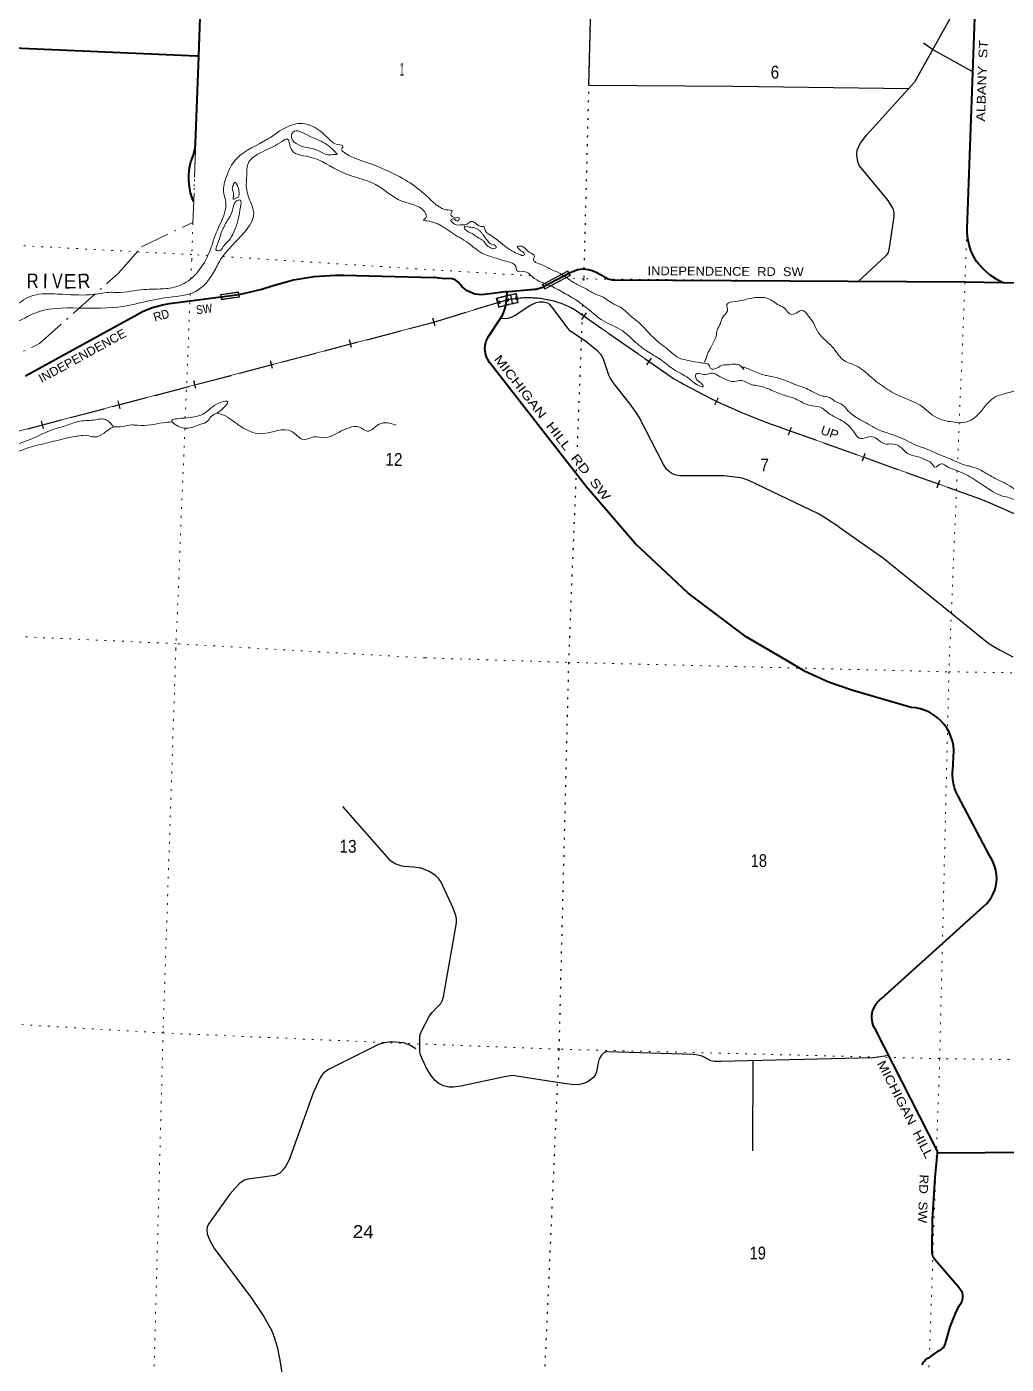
# Model space of a CAD drawing. Header units: feet. Extents: x -757852 to -501257, y -360805 to -170898.
# Drawn here: x -539806 to -526393, y -262538 to -244232 of the extents above; entities that cross this region are included whole.
import ezdxf
from ezdxf.enums import TextEntityAlignment as Align

# ---------------------------------------------------------------- set-up
doc = ezdxf.new("R2010")
doc.units = ezdxf.units.FT
doc.header["$LTSCALE"] = 80
for name, pattern in [('DOT_DASHED', [7.7, 5, -1.2, 0.3, -1.2]), ('DOTTED', [1.5, 0.3, -1.2]), ('LONG_DASHED', [7.5, 6, -1.5])]:
    doc.linetypes.add(name, pattern=pattern)
for name, color, linetype, lineweight in [('26', 7, 'Continuous', 40), ('27', 7, 'Continuous', 13), ('29', 7, 'Continuous', 25), ('34', 7, 'Continuous', 13), ('39', 7, 'Continuous', 13), ('41', 7, 'Continuous', 13), ('44', 7, 'DOT_DASHED', 13), ('6', 7, 'DOTTED', 25), ('61', 7, 'Continuous', 13), ('63', 7, 'Continuous', 25), ('7', 7, 'DOTTED', 13)]:
    doc.layers.add(name, color=color, linetype=linetype, lineweight=lineweight)

msp = doc.modelspace()

# ---------------------------------------------------------------- linework, layer by layer
at = {"layer": '26'}
for points in [[(-537451.6, -244635.71), (-537361.58, -242119.66), (-537327.44, -240732.97), (-537326.75, -240705.05)], [(-526434.25, -247738.68), (-526452.66, -247728.82), (-526522.66, -247691.35), (-526611.82, -247630.86), (-526694.17, -247561.37), (-526768.81, -247483.66), (-526801.4, -247444.01), (-526843.09, -247372.35), (-526877.06, -247296.74), (-526902.94, -247217.98), (-526920.44, -247136.95), (-526929.38, -247054.54), (-526930.52, -246998.44), (-526763.89, -242468.67)], [(-537451.6, -244635.71), (-537479.15, -244634.52), (-540088.19, -244521.68)], [(-537523.1, -246625.72), (-537537.54, -246589.22), (-537563.1, -246506.78), (-537579.9, -246422.13), (-537587.77, -246336.19), (-537586.6, -246249.89), (-537576.42, -246164.19), (-537557.34, -246080.02), (-537529.56, -245998.31), (-537512.18, -245945.03), (-537500.46, -245890.22), (-537494.53, -245834.49), (-537494.38, -245831.45), (-537451.6, -244635.71)], [(-536897.76, -247896.85), (-536589.03, -247823.16), (-536433.68, -247772.78), (-536154.34, -247696.04), (-535868.51, -247648.92), (-535579.31, -247631.93), (-535517.5, -247632.59), (-535492.5, -247633.11), (-535467.5, -247633.37), (-534230.79, -247663.47)], [(-533228.87, -247858.55), (-533253.92, -247861.88), (-533425.33, -247884.63), (-533577.6, -247901.56), (-533668.7, -247890.09), (-533776.12, -247845.31), (-533845.49, -247792.93), (-533900.48, -247728.03), (-533927.27, -247706.87), (-533941.72, -247697.52), (-533982, -247684.08), (-534034.08, -247676.53), (-534084.94, -247684.08), (-534116.2, -247680.06), (-534162.73, -247671.6), (-534214.74, -247666.17), (-534230.79, -247663.47)], [(-526434.25, -247738.68), (-526957.61, -247729.95), (-531756.42, -247699.65), (-531766.24, -247700.28), (-531785.7, -247700.01), (-531805.01, -247697.7), (-531823.98, -247693.38), (-531842.4, -247687.11), (-531860.06, -247678.94), (-531876.77, -247668.98), (-531892.34, -247657.32), (-532009.91, -247597.19), (-532042.43, -247581.14), (-532077.19, -247568.26), (-532113.12, -247559.09), (-532149.8, -247553.72), (-532186.85, -247552.21), (-532223.85, -247554.59), (-532260.4, -247560.82), (-532296.1, -247570.83), (-532330.55, -247584.53), (-532363.39, -247601.75), (-532730.32, -247792.71)], [(-533244.16, -248046.31), (-533228.2, -247883.55), (-533228.87, -247858.55)], [(-533228.87, -247858.55), (-533203.92, -247856.25), (-532909.87, -247829.2), (-532885.63, -247826.97), (-532859.87, -247824.26), (-532834.76, -247821.62), (-532785.48, -247811.13), (-532737.56, -247795.55), (-532730.32, -247792.71)], [(-520574.74, -248011.18), (-520797.88, -247893.48), (-520856.34, -247865.89), (-520917.36, -247844.55), (-520980.28, -247829.72), (-521044.4, -247821.54), (-521109.03, -247820.11), (-521655.64, -247818.34), (-526434.25, -247738.68)], [(-539824.42, -249008.99), (-539783.33, -248984.94), (-538337.15, -248191.16), (-538213, -248126.6), (-538082.78, -248075.38), (-537947.92, -248038.05), (-537853.6, -248020.71), (-536897.76, -247896.85)], [(-527339.4, -259610.85), (-528185.98, -257955.92), (-528201.9, -257927.79), (-528214.8, -257898.15), (-528224.52, -257867.33), (-528230.97, -257835.65), (-528234.07, -257803.48), (-528233.8, -257771.16), (-528230.14, -257739.05), (-528223.15, -257707.49), (-528212.9, -257676.84), (-528199.51, -257647.42), (-528183.11, -257619.57), (-528163.89, -257593.59), (-528142.05, -257569.75), (-528117.85, -257548.33), (-528105.4, -257538.93), (-526698.7, -256269.84), (-526660.11, -256232.06), (-526625.67, -256190.45), (-526595.78, -256145.48), (-526570.74, -256097.62), (-526550.85, -256047.41), (-526536.32, -255995.4), (-526527.3, -255942.15), (-526523.9, -255888.25), (-526526.15, -255834.29), (-526534.03, -255780.86), (-526547.45, -255728.55), (-526566.26, -255677.92), (-526590.26, -255629.54), (-526619.19, -255583.94), (-526624.01, -255577.27), (-527055.37, -254752.18), (-527081.73, -254700.77), (-527102.57, -254646.89), (-527117.67, -254591.13), (-527126.86, -254534.1), (-527130.03, -254476.42), (-527127.16, -254418.72), (-527126.57, -254413.25), (-527110.34, -254136.02), (-527116.88, -254071.52), (-527130.13, -254008.06), (-527149.94, -253946.33), (-527176.1, -253887.01), (-527208.31, -253830.75), (-527246.22, -253778.17), (-527289.43, -253729.83), (-527337.45, -253686.28), (-527389.76, -253647.99), (-527445.78, -253615.37), (-527504.91, -253588.79), (-527566.49, -253568.53), (-527629.86, -253554.82), (-527693.86, -253547.84), (-528493.63, -253318.25), (-528827.01, -253204.58), (-529146.67, -253056.68), (-529407.08, -252903.91), (-529954.47, -252583.74), (-530747.37, -251984.25), (-531473.26, -251305.17), (-532124.19, -250553.93), (-532132.6, -250543.12), (-533450.51, -248851.67), (-533471.46, -248825.44), (-533489.55, -248797.18), (-533504.59, -248767.17), (-533516.41, -248735.76), (-533524.88, -248703.28), (-533529.91, -248670.1), (-533531.45, -248636.57), (-533529.47, -248603.07), (-533524, -248569.95), (-533515.1, -248537.59), (-533502.86, -248506.34), (-533491.15, -248483.06), (-533312.46, -248218.4), (-533282.35, -248159.48), (-533258.57, -248097.74), (-533244.16, -248046.31)], [(-527546.65, -262548.18), (-527537.4, -262529.21), (-527526.22, -262511.31), (-527513.22, -262494.68), (-527498.56, -262479.5), (-527482.39, -262465.93), (-527464.9, -262454.12), (-527446.26, -262444.21), (-527440.29, -262441.55), (-527310.41, -262351.07), (-527296.08, -262343.57), (-527282.61, -262334.62), (-527270.16, -262324.31), (-527258.85, -262312.76), (-527248.8, -262300.09), (-527240.14, -262286.43), (-527232.95, -262271.95), (-527227.32, -262256.79), (-527223.3, -262241.13), (-527222.32, -262235.81), (-527161.43, -262025.03), (-527078.84, -261821.78), (-527029.87, -261724.03), (-527019.05, -261711.4), (-527009.61, -261697.72), (-527001.64, -261683.12), (-526995.25, -261667.77), (-526990.5, -261651.84), (-526987.44, -261635.49), (-526986.11, -261618.92), (-526986.51, -261602.3), (-526988.65, -261585.81), (-526992.51, -261569.63), (-526998.03, -261553.95), (-527005.16, -261538.93), (-527005.72, -261538.01), (-527022.65, -261513.05), (-527044.1, -261488.01), (-527374.68, -261102.15), (-527383.71, -261088.54), (-527392.48, -261072), (-527399.48, -261054.63), (-527404.62, -261036.62), (-527407.86, -261018.18), (-527409.14, -260999.5), (-527408.47, -260980.79), (-527401.84, -260556.01), (-527365.1, -259983.5), (-527333.72, -259648.73)], [(-527333.7, -259648.7), (-527333.67, -259638.81), (-527334.68, -259628.98), (-527336.71, -259619.31), (-527339.38, -259610.84)], [(-527335.16, -259648.74), (-527333.72, -259648.73), (-527333.72, -259648.7)], [(-520832.81, -259712.97), (-524080.52, -259624.31), (-527333.72, -259648.73)]]:
    msp.add_lwpolyline(points, dxfattribs=at)
at = {"layer": '29'}
for p, q in [((-527404.06, -244544.39), (-527525.67, -244456.33)), ((-526858.82, -244844.89), (-527404.06, -244544.39)), ((-531851.21, -258256.92), (-530681.06, -258293.19)), ((-530301.01, -258391.59), (-528219.9, -258341.47)), ((-529861.21, -258381.85), (-529869.66, -259616.84))]:
    msp.add_line(p, q, dxfattribs=at)
for points in [[(-532008, -241472.3), (-532043.5, -242362.54), (-532112.67, -245031.95), (-530130.09, -245046.52), (-527730.92, -245077.75)], [(-527056.96, -243927.99), (-527651.26, -244988.51), (-528306.81, -245716.29)], [(-528424.44, -247723.64), (-528040.95, -247369.8), (-528021.77, -247348.48), (-528006.86, -247320.77), (-527989.82, -247258.96), (-527925.9, -246828.39), (-527925.9, -246775.1), (-527936.55, -246738.86), (-527951.47, -246704.76), (-528011.12, -246610.97), (-528403.14, -246133.51), (-528424.44, -246082.35), (-528437.23, -245984.3), (-528432.96, -245920.35), (-528394.62, -245830.83), (-528306.81, -245716.29)], [(-533316.3, -248226.34), (-533216.16, -248219.95), (-533188.46, -248213.55), (-533157.57, -248202.9), (-533120.28, -248179.45), (-532915.73, -248049.41), (-532830.51, -248006.78), (-532808.14, -248000.38), (-532783.64, -247996.12), (-532730.36, -247998.25), (-532687.76, -248007.85), (-532667.51, -248017.44), (-532653.66, -248028.1), (-532619.57, -248066.47), (-532397.98, -248362.77), (-532377.74, -248383.02), (-532331.93, -248413.93), (-532150.82, -248535.44), (-532003.8, -248654.81), (-531951.6, -248712.37), (-531924.97, -248750.74), (-531907.92, -248789.11), (-531863.18, -248927.67), (-531844, -248980.97)], [(-528684.74, -251075.25), (-528852.54, -250967.71), (-528963.33, -250899.5), (-529802.82, -250498.74), (-529917.87, -250443.31), (-530007.36, -250409.2), (-530062.76, -250400.68), (-530258.78, -250379.36), (-530863.89, -250379.36), (-530932.07, -250366.57), (-530983.21, -250340.99), (-531047.13, -250285.57), (-531085.48, -250221.62), (-531422.13, -249573.58), (-531469.01, -249496.84), (-531558.49, -249381.73), (-531763.04, -249117.4), (-531815.23, -249039.59), (-531844, -248980.97)], [(-528684.74, -251075.25), (-528072.73, -251505.01), (-526630.44, -252671.56)], [(-526630.44, -252671.56), (-526564.19, -252715.7), (-526474.7, -252766.86), (-526302.11, -252854.28)], [(-535481.82, -254903.89), (-534848.69, -255623.97), (-534818.94, -255649.48), (-534750.93, -255687.75), (-534687.17, -255713.27), (-534644.66, -255721.78), (-534504.39, -255730.28), (-534415.77, -255741.78)], [(-531851.21, -258256.92), (-531900.45, -258271.94), (-531936.7, -258308.16), (-531966.5, -258359.34), (-531983.57, -258414.75), (-532004.86, -258534.15), (-532017.67, -258572.5), (-532047.47, -258613.02), (-532098.63, -258653.5), (-532132.7, -258676.97), (-532183.86, -258696.14), (-532183.86, -258696.14), (-532239.24, -258711.08), (-532311.7, -258713.19), (-532452.33, -258696.14), (-533100.07, -258593.82), (-533144.79, -258587.44), (-533181.03, -258589.55), (-533266.26, -258602.34), (-533862.86, -258734.51), (-533965.13, -258747.3), (-534026.91, -258745.19), (-534097.24, -258725.98), (-534165.41, -258694.03), (-534208.03, -258657.77), (-534265.56, -258595.96), (-534331.62, -258487.23), (-534393.4, -258357.21), (-534418.97, -258291.12), (-534425.37, -258244.21), (-534423.23, -258067.29), (-534416.84, -258024.66), (-534404.06, -257988.4), (-534289, -257770.96), (-534254.91, -257724.08), (-534161.16, -257626.01), (-534137.72, -257600.44), (-534116.41, -257564.2), (-534101.5, -257510.89), (-533922.52, -256496.18), (-533922.52, -256440.77), (-533928.91, -256398.14), (-533965.13, -256295.8), (-534137.72, -255929.15), (-534165.42, -255895.03), (-534205.9, -255854.54), (-534250.65, -255820.43), (-534297.52, -255792.71), (-534415.77, -255741.78)], [(-534476.9, -258223.2), (-534551.14, -258177.61), (-534648.9, -258139.34), (-534810.43, -258126.58), (-534912.45, -258139.34), (-534997.46, -258166.98), (-535664.82, -258500.81), (-535703.08, -258524.19), (-535754.08, -258564.6), (-535788.09, -258617.75), (-535881.61, -258813.37), (-536213.16, -259740.43), (-536264.17, -259829.75), (-536289.67, -259868.01), (-536340.68, -259923.31), (-536408.69, -259953.06), (-536774.25, -260004.1), (-536825.26, -260016.87), (-536884.77, -260055.13), (-536952.78, -260127.43), (-537025.04, -260212.49), (-537309.84, -260607.96), (-537335.34, -260656.88), (-537339.59, -260699.41), (-537335.34, -260752.55), (-537297.09, -260844), (-537233.33, -260956.68), (-536739.21, -261619.03)], [(-530681.06, -258293.19), (-530640.16, -258297.51), (-530596.48, -258306.04), (-530563.46, -258316.7), (-530525.1, -258335.88), (-530440.94, -258379.58), (-530414.31, -258387.04), (-530382.35, -258391.31), (-530301.01, -258391.59)], [(-528219.9, -258341.47), (-528115.32, -258328.43), (-528054.59, -258316.7), (-528008.78, -258306.04)], [(-536739.21, -261619.03), (-536561.73, -261885.88), (-536451.21, -262081.5), (-536412.96, -262183.56), (-536374.7, -262319.64), (-536332.2, -262532.27), (-536196.17, -263467.84)]]:
    msp.add_lwpolyline(points, dxfattribs=at)
at = {"layer": '34'}
for p, q in [((-534228.98, -248274.54), (-533278.8, -247983.66)), ((-532326.47, -248089.57), (-530951.3, -249045.95)), ((-543274.95, -250648.86), (-534251.46, -248279.31)), ((-529459.32, -249725.68), (-526693.01, -250715.3))]:
    msp.add_line(p, q, dxfattribs=at)
at = {"layer": '34', "linetype": 'DOTTED', "lineweight": 100}
msp.add_arc((-532527.15, -250859.25), 2969.62, 100.89387, 106.27057, dxfattribs=at)
at = {"layer": '34'}
for centre, radius, start, end in [((-532939.76, -249269.64), 1329.93, 62.53883, 104.76944), ((-526719, -241732.32), 8450.03, 239.95667, 251.07701), ((-538008.43, -276751.26), 28388.42, 63.53889, 66.51743)]:
    msp.add_arc(centre, radius, start, end, dxfattribs=at)
at = {"layer": '39'}
msp.add_lwpolyline([(-534178.86, -246680.75), (-534198.49, -246674.97), (-534211.15, -246662.31)], dxfattribs=at)
for points in [[(-534211.15, -246662.31), (-534459.35, -246439.36), (-534732.92, -246268.23), (-535180.97, -246079.06), (-535469.47, -245945.81), (-535494.86, -245913.06), (-535475.79, -245869.24), (-535545.57, -245843.52), (-535680.34, -245758), (-535999.54, -245559.69), (-536237.67, -245600.56), (-536502.75, -245767.52), (-536930.93, -246035.37), (-537081.83, -246309.51), (-537108.58, -246516.07), (-537084.45, -246605.12), (-537087.57, -246743.83), (-537196.18, -247014.9), (-537305.43, -247314.12), (-537464.37, -247588.08), (-537683.38, -247762.12), (-537901.68, -247815.5), (-538203.52, -247828.77), (-538566.27, -247868.82), (-538652.66, -247866.86), (-538884.45, -247893.79), (-539314.65, -247894.09), (-539595.99, -247889.73), (-539759.55, -247922.22), (-539995.92, -248063.69), (-540453.96, -248139.79), (-540816.48, -248348.79), (-540966.12, -248566.65), (-541051.91, -248806.06), (-541026.6, -249021.84), (-540983.58, -249075.11), (-540836.48, -249327.85), (-540783.99, -249407.48), (-540752.2, -249424.29), (-540780.17, -249506.12), (-540809.43, -249555.74), (-540831.01, -249442.62), (-540889.98, -249382.95), (-540942.38, -249299.3), (-540951.95, -249367.47), (-540916.19, -249565.39), (-540931.09, -249691.76), (-541065.06, -249749.06), (-541458.33, -249895.02), (-542232.88, -250100.72), (-542321.51, -250108.76), (-542342.2, -250063.18), (-542366.28, -250043.39), (-542597.05, -250114.59), (-542828.97, -250147.54), (-542963.68, -250148.51), (-543117.01, -249994.19), (-543391.4, -249859.25), (-543580.76, -249877.08), (-543866.41, -249796.18), (-544221.82, -249778.07), (-544464.37, -249836.93), (-544573.14, -249846.54), (-544791.74, -249823.48), (-545113.65, -249745.79), (-545307.67, -249791.67), (-545491.52, -249922.26), (-545606.1, -249921.68), (-545760.54, -249906.11), (-545900.12, -249945.18), (-546020.5, -249934.41), (-546391.12, -249698.73), (-546565.94, -249606.27), (-547272.83, -249216.14), (-547641.69, -249081.07), (-548110.07, -248901.5), (-548398.42, -248583.21), (-548693.48, -248115.93), (-548945.65, -247886.96), (-549325.05, -247594.77), (-549937.68, -247035.82), (-550042.61, -246695.54), (-550009.78, -246308.1), (-550091.81, -245843.64), (-550500.54, -245156.57), (-550739.5, -244966.11), (-551329.51, -244653.05), (-551681.8, -244675.24), (-551869.88, -244904.28), (-551903.57, -245150.91), (-551885.31, -245501.29), (-551717.33, -245808.81), (-551559.3, -246112.07), (-551546.87, -246363.77), (-551666.57, -246501.85), (-551843.45, -246590.36), (-551943.3, -246650.44)], [(-551542.61, -245637.78), (-551588.22, -245520.09), (-551619.3, -245382.62), (-551664.38, -245331.32), (-551676.78, -245435.62), (-551636.01, -245589.41), (-551554.42, -245715.96), (-551451.55, -245879.19), (-551421.18, -246048.83), (-551432.09, -246086.8), (-551515.41, -245948.14), (-551629.26, -245736.38), (-551724.12, -245484.83), (-551770.69, -245141.86), (-551745.22, -244903.09), (-551508.02, -244813.93), (-551310.71, -244800.3), (-550866.6, -245075.86), (-550577.66, -245368.02), (-550287.59, -245788.92), (-550135.82, -246102.1), (-550130.47, -246311.4), (-550169.66, -246624.27), (-550140.68, -246944.73), (-549972, -247310.59), (-549734.08, -247547.28), (-549463.42, -247758.57), (-549166.24, -247952.36), (-548844.65, -248223.13), (-548409.82, -248757.63), (-548157.25, -249039.68), (-547967.82, -249165.96), (-547527.93, -249296.84), (-547268.9, -249399.26), (-546925.82, -249608.17), (-546687.47, -249736.26), (-546192.14, -249968.73), (-545531.35, -250263.28), (-545255.52, -250333.89), (-545155.33, -250348.23), (-545104.42, -250319.22), (-545107.76, -250288.97), (-545006.81, -250269.14), (-544986.83, -250364.12), (-544979.31, -250476.92), (-544834.31, -250554.63), (-544310.75, -250652.99), (-544131.85, -250667.72), (-543865.61, -250655.03), (-543348.8, -250558.13), (-543104.13, -250404.79), (-542762.53, -250322.02), (-542458.24, -250288.69), (-542051.01, -250237.58), (-541535.36, -250102.45), (-540986.72, -249841.35), (-540697.35, -249666.89), (-540570.26, -249468.64), (-540584.91, -249136.44), (-540647.22, -249046.53), (-540783.6, -248942.88), (-540840.4, -248786.72), (-540779.12, -248564.85), (-540576.01, -248382.4), (-540502.41, -248327.76), (-540322.32, -248275.52), (-540025.14, -248290.3), (-539720.72, -248162.45), (-539093.73, -248082.13), (-538486.13, -248059.7), (-537919.73, -247942.59), (-537494.49, -247854.9), (-537247.41, -247595.01), (-537150.97, -247418.19), (-536824.93, -247043.43), (-536698.59, -246788.85), (-536733.74, -246653.29), (-536797.4, -246444.68), (-536793.29, -246261.75), (-536779.94, -246115.23), (-536544.5, -245925.47), (-536308.54, -245802.09), (-536239.41, -245767.45), (-536193.9, -245889.16), (-535941.34, -246011.55), (-535493.78, -246222.82), (-535029.16, -246390.24), (-534668.4, -246617.65), (-534338.89, -246804.12), (-534339.88, -246848.35), (-534374.67, -246875.72), (-534324.71, -246888.92), (-534216.57, -246917.27)], [(-535550.6, -245978.17), (-535690.41, -245848.28), (-535944.93, -245723.85), (-536160.98, -245676.71), (-536182.2, -245726.51), (-536100.34, -245841), (-535832.73, -245919.48), (-535699.42, -245980.83), (-535617.04, -245982.69), (-535550.6, -245978.17)], [(-536992.38, -246444.29), (-536977.19, -246394.35), (-536956.37, -246362.64), (-536924.99, -246397.54), (-536900.91, -246488.6), (-536910.62, -246562.8), (-536949.24, -246582.03), (-536975.63, -246593.5), (-536974.1, -246525.15), (-536981.41, -246492.81), (-536992.38, -246444.29)], [(-537073.1, -246905.06), (-536986.92, -246738.06), (-536933.89, -246614.56), (-536885.4, -246603.59), (-536879.58, -246702.28), (-536904.89, -246844.51), (-536954.76, -247006.29), (-537019.94, -247133.54), (-537114.84, -247242.01), (-537174.47, -247301), (-537206.53, -247296.25), (-537194.45, -247206.01), (-537149.23, -247072.28), (-537073.1, -246905.06)], [(-534178.86, -246680.75), (-534135.12, -246709.58), (-534067.26, -246736.78), (-533981.2, -246756.21), (-533997.9, -246798.18), (-533938.37, -246845.35), (-533882.25, -246852.26), (-533912.97, -246892), (-533948.74, -246867.31), (-533994.94, -246868.6), (-533947.73, -246933.68), (-533843.46, -246943.35), (-533777.06, -246934.32), (-533726.32, -246898.92), (-533672.3, -246911.82), (-533586.76, -246965.43), (-533542.68, -246972.15), (-533535.14, -247004.44), (-533465.99, -247079.91), (-533374.55, -247141.65), (-533263.43, -247229.85), (-533170.04, -247295.64), (-533136.18, -247314.27), (-533042.43, -247355.94), (-533000.36, -247362.62), (-532990.02, -247342.68), (-533039.58, -247299.68), (-533067.26, -247271.1), (-533088.98, -247246.63), (-533046.64, -247235.22), (-532988.75, -247258.24), (-532925.39, -247317.54), (-532853.96, -247374.95), (-532866.49, -247406.93), (-532751.29, -247491.16), (-532641.69, -247547.16), (-532500.03, -247607.67), (-532414.16, -247667.82)], [(-534063.21, -247000.25), (-534124.35, -246960.67), (-534178.6, -246931.74), (-534216.57, -246917.27)], [(-532625.05, -247779.08), (-532880.25, -247654.04), (-532999.62, -247579.8), (-533095.83, -247568.25), (-533107.06, -247513.79), (-533232.51, -247443.47), (-533352.45, -247407.42), (-533542.26, -247344.15), (-533657.67, -247273.99), (-533735.03, -247210.46), (-533848.34, -247134.3), (-533963.78, -247066.15), (-534063.19, -247000.26), (-534063.21, -247000.25)], [(-533378.31, -247258.22), (-533414.66, -247271.73), (-533454.6, -247257.04), (-533480.49, -247242.56), (-533510.27, -247219.98), (-533543.7, -247173.21), (-533573.45, -247148.62), (-533605.3, -247130.03), (-533649.08, -247103.21), (-533680.86, -247080.59), (-533708.73, -247064.08), (-533750.58, -247043.32), (-533776.47, -247028.84), (-533796.27, -247010.43), (-533813.98, -246986.03), (-533813.8, -246973.97), (-533807.65, -246966.02), (-533777.54, -246966.49), (-533725.49, -246977.35), (-533685.4, -246981.99), (-533643.46, -246996.72), (-533609.66, -247019.37), (-533580, -247049.99), (-533556.36, -247080.52), (-533542.61, -247100.84), (-533524.94, -247127.25), (-533497.29, -247157.85), (-533457.8, -247202.7), (-533423.79, -247211.27), (-533376.19, -247250.21), (-533377.08, -247258.46)], [(-532414.16, -247667.82), (-532370.87, -247698.15), (-532301.24, -247741.46), (-532259.41, -247764.23), (-532147.81, -247820.25), (-532008.39, -247896.82), (-531936.48, -247922.07), (-531884.71, -247951.02), (-531793.27, -248012.77), (-531677.68, -248070.86), (-531594.33, -248136.5), (-531525.03, -248201.93), (-531445.61, -248261.47), (-531368.4, -248335.06), (-531267.62, -248443.2), (-531150.81, -248553.6), (-531077.31, -248607.02), (-530974.22, -248695.09), (-530878.85, -248762.92), (-530752.89, -248799.06), (-530626.78, -248825.15), (-530540.57, -248834.53), (-530464.62, -248857.83), (-530443.32, -248910.44), (-530356.9, -248905.75), (-530324.48, -248886.15), (-530259.81, -248859), (-530211.63, -248859.75), (-530129.13, -248848.97), (-530072.98, -248853.86), (-530031.13, -248874.62), (-529987.72, -248925.56), (-529999.55, -248911.3), (-529793.62, -248970.81), (-529613.6, -249017.84), (-529405.66, -249077.37), (-529271.94, -249131.73), (-529130.15, -249184.2), (-529034.49, -249231.94), (-528920.81, -249283.97), (-528858.73, -249294.99), (-528800.78, -249313.99), (-528723.27, -249367.47), (-528637.49, -249405), (-528576.25, -249472.31), (-528491.08, -249550.04), (-528391.61, -249611.91), (-528286.05, -249669.85), (-528166.56, -249736.05), (-528004.86, -249798.89), (-527888.99, -249838.9), (-527783.23, -249882.77), (-527653.7, -249949.12), (-527509.91, -250001.63), (-527396.18, -250049.64), (-527256.52, -250110.12), (-527148.72, -250152.01), (-527056.97, -250193.66), (-526937.15, -250237.74), (-526883.1, -250248.64), (-526733.35, -250305.25)], [(-530326.45, -249016.82), (-530412.14, -248973.26), (-530516.83, -248991.75), (-530596.96, -248978.44), (-530643.31, -248989.78), (-530638.2, -249050.18), (-530566.89, -249115.64), (-530541.43, -249158.26), (-530597.46, -249145.33), (-530746.49, -249040.46), (-530951.48, -248918.64), (-531132.17, -248783.12), (-531321.2, -248667.58), (-531519.54, -248503.63), (-531654.36, -248388.93), (-531909.42, -248258.29), (-532157.49, -248063.41), (-532435.89, -247882.14), (-532625.05, -247779.08)], [(-530524.27, -248818.7), (-530499.21, -248754.74), (-530480.26, -248696.73), (-530451.4, -248646.9), (-530414.2, -248577.1), (-530366.33, -248465.24), (-530353.07, -248385.02), (-530307.54, -248295.24), (-530276.1, -248207.25), (-530212.56, -248121.77), (-530217.25, -248033.22), (-530098.16, -247992.85), (-529906.78, -247951.58), (-529763.97, -247935.7), (-529657.78, -247951.43), (-529504.55, -248044.29), (-529415, -248097.97), (-529355.74, -248163.23), (-529265.19, -248150.56), (-529192.34, -248113.49), (-529109.02, -248181.14), (-529030.38, -248292.95), (-528964.06, -248422.68), (-528871.19, -248522.65), (-528756.44, -248637.04), (-528612.34, -248802.15), (-528448.75, -248873.06), (-528244.24, -249027.04), (-528035.77, -249185.11), (-527822.63, -249299.02), (-527571.33, -249413.52), (-527341, -249586), (-527159.03, -249637.09), (-526930.14, -249638.63), (-526822.83, -249579.98), (-526706.46, -249453.09), (-526515.17, -249285.14), (-526323.57, -249229.81), (-526204.45, -249187.42), (-526031.83, -249192.11), (-525830.67, -249301.81), (-525696.67, -249338.07), (-525575.54, -249428.43), (-525398.66, -249417.1), (-525194.69, -249339.84), (-525013.27, -249294.4), (-524820.55, -249297.39), (-524652.82, -249360.32), (-524493.09, -249421.11), (-524422.44, -249441.65)], [(-520537.62, -253047.71), (-520562.44, -252962.87), (-520585.39, -252886.1), (-520650.03, -252778.53), (-520721.7, -252737.2), (-520837.71, -252707.24), (-520903.51, -252676.06), (-520961.43, -252655.05), (-521027.26, -252625.88), (-521129.83, -252503.64), (-521169.86, -252494.97), (-521239.71, -252465.74), (-521366.92, -252379.31), (-521422.53, -252338.23), (-521497.97, -252280.75), (-521553.82, -252255.75), (-521731.37, -252178.6), (-521825.3, -252148.99), (-521911.24, -252121.51), (-521997.53, -252118.16), (-522063.69, -252111.1), (-522133.99, -252112.02), (-522223.44, -252185.03), (-522324.1, -252201.56), (-522336.29, -252211.43), (-522459.18, -252237.67), (-522591.35, -252213.5), (-522771.49, -252174.51), (-522917.25, -252119.96), (-523031.14, -252082), (-523160.79, -252023.68), (-523306.58, -251971.15), (-523506.8, -251931.84), (-523706.13, -251966.95), (-523837.23, -252005.13), (-523937.18, -251975.43), (-523984.88, -251942.51), (-524077.29, -251945.1), (-524220.44, -251850.38), (-524318.18, -251806.63), (-524370.13, -251789.74), (-524431.73, -251746.56), (-524517.18, -251686.92), (-524668.67, -251612.17), (-524842.09, -251527.04), (-524909.65, -251479.74), (-524960.97, -251420.63), (-525036.07, -251341.04), (-525069.96, -251324.43), (-525158.45, -251333.11), (-525282.01, -251270.87), (-525373.06, -251182.99), (-525437.21, -251175.96), (-525495.1, -251152.94), (-525502.88, -251136.73), (-525550.76, -251115.88), (-525638.13, -251050.18), (-525662.04, -251037.74), (-525710.01, -251022.92), (-525765.8, -250993.9), (-525847.5, -250952.42), (-525975.32, -250906.19), (-526044.65, -250842.78), (-526178.01, -250764.3), (-526345.43, -250681.27), (-526477.42, -250645.03), (-526600.92, -250578.77), (-526756.03, -250477.83), (-526974.93, -250345.74), (-527086.72, -250301.78), (-527226.34, -250239.28), (-527284.2, -250214.26), (-527369.21, -250259.18), (-527410.7, -250214.3), (-527530.16, -250146.09), (-527598.03, -250118.9), (-527745.92, -250072.36), (-527844.94, -249980.34), (-527976.89, -249942.09), (-528039.16, -249943.14), (-528148.76, -249887.14), (-528226.42, -249843.71), (-528401.41, -249863.11), (-528480.45, -249777.43), (-528597.05, -249652.96), (-528808.09, -249533.05), (-528953.23, -249436.29), (-529081.44, -249416.2), (-529280.87, -249324.63), (-529452.73, -249269.68), (-529636.34, -249194.44), (-529816.27, -249141.37), (-529874.36, -249132.43), (-530016.09, -249075.93), (-530114.64, -249086.47), (-530256.69, -249052.09), (-530326.45, -249016.82)], [(-537206.26, -249520.76), (-537130.7, -249468.17), (-537053.96, -249363.31), (-537199.4, -249394.2), (-537381.29, -249526.85), (-537561.38, -249579.08), (-537744.71, -249597.05), (-537817.54, -249617.52), (-537713.04, -249708.39), (-537566.59, -249721.77), (-537420.71, -249670.77), (-537329.39, -249632.61), (-537279.63, -249565.36), (-537206.26, -249520.76)], [(-538619.61, -249705.94), (-538729.92, -249607.96), (-538782.54, -249599.54), (-538864.63, -249612.16), (-539079.32, -249631.11), (-539268.75, -249690.04), (-539443.44, -249744.77), (-539735.01, -249871.73), (-540218.05, -250075.99), (-540533.66, -250344.39), (-540611.09, -250390.9), (-540669.18, -250381.54), (-540644.46, -250265.45), (-540745.3, -250190.75), (-540836.49, -250222.88), (-540904.85, -250223.34), (-540828.61, -250319.6), (-540968.83, -250386.82), (-541080.22, -250513.02), (-541132.69, -250700.89), (-541163.16, -250804.79), (-541193.73, -250912.7), (-541250.51, -251024.05), (-541320.41, -251092.86), (-541331.21, -251109.36), (-541309.68, -251173.95), (-541274.55, -251217.02), (-541243.81, -251173.04), (-541126.77, -250974.56), (-540873.67, -250714.81), (-540570.89, -250480.31), (-540381.84, -250297.55), (-540047.85, -250106), (-539808.32, -250002.82), (-539543.39, -249932.39), (-539268.46, -249864.21), (-539082.76, -249830.2), (-538982.16, -249826.45), (-538884.11, -249846.77), (-538748.23, -249793.54), (-538688.97, -249750.63), (-538619.61, -249705.94)], [(-537816.74, -249640.71), (-537942.97, -249652.9), (-538106.45, -249681.37), (-538291.52, -249687.23), (-538365.77, -249681.53), (-538494.91, -249702.74), (-538619.61, -249705.94)], [(-534745.33, -249683.14), (-534980.28, -249671.78), (-535143.23, -249766.64), (-535248.54, -249711.96), (-535393.48, -249720.74), (-535610.86, -249822.42), (-535724.24, -249858.06), (-535876.71, -249844.55), (-536004.24, -249883.89), (-536168.71, -249777.59), (-536615.53, -249801.65), (-536860.76, -249711.62), (-537001.3, -249613.9), (-537120.36, -249544.83), (-537206.26, -249520.76)], [(-526733.35, -250305.25), (-526574.1, -250398.21), (-526456.53, -250458.35), (-526344.96, -250516.39), (-526241.68, -250592.39), (-526090.62, -250695.28), (-525988.81, -250735.07), (-525843.1, -250793.63), (-525737.37, -250839.51), (-525645.93, -250901.26), (-525565.13, -250945.65), (-525380.34, -251033.47), (-525247.07, -251084.4), (-525067.66, -251171.64), (-524853.68, -251296.93), (-524775.12, -251347.11), (-524654.17, -251449.52), (-524519.11, -251548.14), (-524429.61, -251605.83), (-524326.28, -251677.82), (-524240.68, -251727.41), (-524141.42, -251803.35), (-524050.1, -251873.13), (-523946.37, -251918.98), (-523841.7, -251902.51), (-523752.76, -251863.68), (-523659.87, -251828.92), (-523609.1, -251791.51), (-523560.71, -251778.18), (-523506.84, -251801.14), (-523434.44, -251794.22), (-523428.57, -251804.37), (-523461.09, -251830), (-523373.09, -251853.49), (-523336.62, -251831.93), (-523291.84, -251792.41), (-523277.37, -251764.49), (-523327.07, -251731.54), (-523426.94, -251695.81), (-523406.32, -251659.93), (-523347.94, -251650.79), (-523275.61, -251647.89), (-523215.68, -251668.93), (-523087.11, -251664.89), (-523016.93, -251672.01), (-522959.05, -251695.03), (-522907.15, -251715.95), (-522832.87, -251717.1), (-522750.62, -251722.4), (-522654.71, -251754.05), (-522536.9, -251798.11), (-522433.17, -251843.96), (-522304.99, -251866.06), (-522205, -251893.75), (-522106.99, -251919.4), (-522034.99, -251938.62), (-521973.09, -251961.7), (-521861, -251985.56), (-521794.53, -251972.51), (-521702.12, -251969.93), (-521650.5, -252008.93), (-521568.77, -252048.41), (-521479.09, -252094.04), (-521403.32, -252129.4), (-521308.04, -252203.27), (-521220.65, -252266.96), (-521147.18, -252322.39), (-520966.37, -252449.87), (-520908.79, -252492.99), (-520837.3, -252546.39), (-520747.9, -252610.11), (-520680.37, -252659.42), (-520565.41, -252759.73), (-520506, -252814.95), (-520443.18, -252910.43), (-520376.37, -253007.99), (-520337.46, -253091.03), (-520242.04, -253154.85), (-520154.73, -253224.58), (-520085.65, -253304.07), (-519994.45, -253381.9), (-519933.25, -253451.21), (-519853.7, -253502.72), (-519727.92, -253550.92), (-519620.05, -253588.79), (-519501.97, -253614.76), (-519373.78, -253636.86), (-519319.7, -253645.74), (-519189.72, -253681.94), (-519099.38, -253683.34), (-518880.46, -253680.71), (-518655.94, -253706.32), (-518478.28, -253642.72), (-518315.39, -253627.15), (-518087.07, -253666.9), (-517906.87, -253701.87), (-517680.95, -253767.71)]]:
    msp.add_spline(points, degree=3, dxfattribs=at)
at = {"layer": '44'}
msp.add_lwpolyline([(-540853.15, -249151.42), (-539632.49, -248568.44), (-538549.4, -247603.53), (-538237.06, -247243.7), (-537529.94, -246909.37), (-537359.57, -242119.7), (-542694.99, -241859.98)], dxfattribs=at)
at = {"layer": '6'}
msp.add_line((-532193.94, -248038.4), (-532270.73, -249980.33), dxfattribs=at)
for points in [[(-531960.5, -239019.26), (-532043.5, -242362.54), (-532179.88, -247683.02), (-532184.58, -247801.82)], [(-532283.05, -250291.7), (-532387.47, -252932.02), (-532519.44, -258226.43), (-532753.58, -263505.18), (-532927.04, -268657.01)]]:
    msp.add_lwpolyline(points, dxfattribs=at)
at = {"layer": '61'}
for p, q in [((-532746.49, -247758.2), (-532397.35, -247572.27)), ((-532397.35, -247572.27), (-532362.1, -247638.47)), ((-537152.05, -247896.35), (-536904.72, -247859.93)), ((-536904.72, -247859.93), (-536893.79, -247934.13)), ((-536911.46, -247869.01), (-537142.97, -247903.1)), ((-537142.97, -247903.09), (-537134.38, -247961.46)), ((-537134.38, -247961.47), (-536902.87, -247927.38)), ((-536902.86, -247927.38), (-536911.46, -247869.01))]:
    msp.add_line(p, q, dxfattribs=at)
for points in [[(-532362.1, -247638.47), (-532711.24, -247824.4), (-532746.49, -247758.2)], [(-536893.79, -247934.13), (-537141.13, -247970.55), (-537152.05, -247896.35)]]:
    msp.add_lwpolyline(points, dxfattribs=at)
msp.add_lwpolyline([(-532400.64, -247583.09), (-532735.66, -247761.5), (-532707.94, -247813.57), (-532372.92, -247635.16)], close=True, dxfattribs=at)
at = {"layer": '63', "lineweight": 13}
for p, q in [((-533340.55, -248073.71), (-533376.4, -247948.2)), ((-533335.2, -248063.28), (-533366.51, -247953.66)), ((-533106.68, -247890.9), (-533084.93, -248002.8)), ((-533075.45, -248009.65), (-533100.36, -247881.52))]:
    msp.add_line(p, q, dxfattribs=at)
at = {"layer": '63'}
for p, q in [((-533155.77, -248013.8), (-533175.3, -247904.93)), ((-534212.27, -248325.37), (-534244.65, -248219.61)), ((-532205.01, -248239.21), (-532141.86, -248148.4)), ((-535358.34, -248623.06), (-535386.43, -248516.08)), ((-531315.09, -248861.29), (-531251.94, -248770.48)), ((-536439.36, -248911.86), (-536467.45, -248804.88)), ((-537490.2, -249185.11), (-537518.3, -249078.13)), ((-530383.39, -249405.67), (-530335.87, -249305.79)), ((-538526.59, -249459.96), (-538554.68, -249352.98)), ((-539577.44, -249733.21), (-539605.53, -249626.23)), ((-529372.98, -249816.16), (-529335.72, -249712.01)), ((-528362.54, -250174.86), (-528325.28, -250070.72)), ((-527341.08, -250543.05), (-527303.82, -250438.91))]:
    msp.add_line(p, q, dxfattribs=at)
at = {"layer": '63', "linetype": 'LONG_DASHED'}
for points in [[(-534246.98, -248278.9), (-533279.1, -247982.6), (-533256.52, -247976.79), (-533233.96, -247971.53), (-533211.3, -247966.65), (-533188.43, -247962), (-533165.55, -247957.9), (-533142.72, -247954.21), (-533119.68, -247950.76), (-533096.63, -247947.85), (-533073.61, -247945.36), (-533050.36, -247943.22), (-533027.27, -247941.53), (-533004.11, -247940.11), (-532980.8, -247939.2), (-532957.66, -247938.74), (-532934.43, -247938.67), (-532911.24, -247938.89), (-532887.92, -247939.62), (-532864.79, -247940.68), (-532841.53, -247942.26), (-532818.45, -247944.15), (-532795.27, -247946.45), (-532772.25, -247949.19), (-532749.25, -247952.34), (-532726.32, -247955.79), (-532703.37, -247959.8), (-532680.5, -247964.09), (-532657.78, -247968.83), (-532635.11, -247973.87), (-532612.57, -247979.49), (-532590.09, -247985.4), (-532567.79, -247991.63), (-532545.53, -247998.29), (-532523.42, -248005.41), (-532501.34, -248012.93), (-532479.48, -248020.66), (-532457.74, -248028.98), (-532436.19, -248037.6), (-532414.71, -248046.53), (-532393.54, -248055.82), (-532372.36, -248065.66), (-532351.41, -248075.68), (-532330.75, -248086.2), (-532325.91, -248088.62), (-530950.69, -249045.03), (-530948.98, -249046.13), (-530820.59, -249119.41), (-530691.21, -249189.36), (-530560.56, -249257.11), (-530428.34, -249323.82), (-530295.16, -249387.18), (-530161.44, -249447.93), (-530026.14, -249507.64), (-529889.89, -249563.99), (-529753.09, -249617.73), (-529614.29, -249669.7), (-529475.68, -249718.63), (-529458.95, -249724.64), (-526764.06, -250688.71), (-526649.25, -250733.58), (-526241.51, -250913.5)], [(-543275.22, -250647.79), (-534247.05, -248278.92)]]:
    msp.add_lwpolyline(points, dxfattribs=at)
at = {"layer": '63', "lineweight": 13}
for radius, start, end in [(3032.39, 100.89394, 106.27064), (3024.39, 101.04738, 106.11295), (2902.39, 100.89389, 106.27058), (2910.39, 101.04911, 106.11962)]:
    msp.add_arc((-532527.15, -250859.25), radius, start, end, dxfattribs=at)
at = {"layer": '7'}
for p, q in [((-537120.68, -247377.45), (-534218.23, -247560.87)), ((-532906.59, -247639.47), (-534218.23, -247560.87)), ((-537635.7, -249587.03), (-537565.98, -247869.67))]:
    msp.add_line(p, q, dxfattribs=at)
for points in [[(-526519.5, -232930.65), (-526596.22, -237070.26), (-526763.89, -242468.67), (-526957.61, -247729.95), (-527059.63, -250192.48)], [(-537558.54, -247686.34), (-537547.94, -247425.18), (-537359.57, -242119.7)], [(-545504.06, -246965.75), (-542842.27, -247071.96), (-537469.25, -247355.43), (-537326.52, -247364.45)], [(-502803.3, -248040.58), (-505745.84, -247956.87), (-511161.87, -247842.59), (-516364.79, -247844.21), (-521655.64, -247818.34), (-526957.61, -247729.95), (-532179.88, -247683.02), (-532412.01, -247669.11)], [(-538141.32, -267122.45), (-538080.5, -263286.43), (-537937.21, -257929.65), (-537764.1, -252750.24), (-537641.39, -249727.27)], [(-527064.54, -250310.76), (-527178.49, -253061.19), (-527304.43, -258355.69), (-527488.75, -263659.34), (-527552.43, -264897.23)], [(-534352.83, -252869.8), (-537759.63, -252676.02), (-542968.77, -252441.34)], [(-534352.83, -252869.8), (-532387.47, -252932.02), (-527178.49, -253061.19), (-521874.33, -253137.54), (-520471.46, -253156.1)], [(-565901.59, -257070.52), (-564591.08, -257081.99), (-559290.06, -257262.49), (-553897.81, -257229.86), (-548563.2, -257525.76), (-543229.72, -257692.92), (-537941.68, -258003.87), (-534478.21, -258153.78)], [(-524910.2, -258385.61), (-527304.43, -258355.69), (-532519.44, -258226.43), (-534478.21, -258153.78)]]:
    msp.add_lwpolyline(points, dxfattribs=at)

# ---------------------------------------------------------------- texts
at = {"layer": '27'}
for s, rotation, width, p in [('ALBANY  ST', 87.893, 1.2, (-526686.39, -245530.38)), ('INDEPENDENCE  RD  SW', 359.638, 1.1, (-531305.03, -247632.5)), ('SW', 7.087, 0.85, (-537478.38, -248168.21)), ('INDEPENDENCE', 28.762, 1.05, (-539603.84, -249108.87)), ('MICHIGAN  HILL  RD  SW', 307.924, 1.3, (-533415.77, -248783.5)), ('MICHIGAN  HILL', 297.092, 1.2, (-528165.23, -258420.16)), ('RD  SW', 267.869, 1.15, (-527576.76, -259938.33))]:
    msp.add_text(s, height=120, rotation=rotation, dxfattribs=dict(at, width=width)).set_placement(p)
msp.add_text('R', height=120, rotation=17.403, dxfattribs=at).set_placement((-537995.72, -248252.2), align=Align.CENTER)
at = {"layer": '27', "width": 0.9}
msp.add_text('D', height=120, rotation=14.4, dxfattribs=at).set_placement((-537895.98, -248225.45), align=Align.CENTER)
at = {"layer": '41'}
for s, rotation, width, p in [('R', 0.303, 0.85, (-539807.39, -247810.34)), ('V', 359.596, 0.8, (-539458.62, -247810.84)), ('R', 3.368, 0.9, (-539104.07, -247817.25))]:
    msp.add_text(s, height=200, rotation=rotation, dxfattribs=dict(at, width=width)).set_placement(p)
for s, rotation, p in [('I', 359.119, (-539591.59, -247812.23)), ('E', 0.075, (-539301.44, -247814.79))]:
    msp.add_text(s, height=200, rotation=rotation, dxfattribs=at).set_placement(p)
at = {"layer": '63', "width": 1.1}
msp.add_text('UP', height=120, rotation=340.316, dxfattribs=at).set_placement((-528947.02, -249801.57))
at = {"layer": '7'}
for s, rotation, width, p in [('1', 358.701, 0.45, (-534699.34, -244901.25)), ('6', 359.11, 0.9, (-529620.7, -244940.22)), ('12', 358.701, 0.9, (-534897.7, -250238.61)), ('7', 359.11, 0.9, (-529762.62, -250317.14)), ('13', 358.701, 0.9, (-535525.95, -255533.39)), ('24', 358.701, 1.1, (-535343.2, -260808.45))]:
    msp.add_text(s, height=175, rotation=rotation, dxfattribs=dict(at, width=width)).set_placement(p)
at = {"layer": '7', "width": 0.85}
for s, p in [('18', (-529891.54, -255732.54)), ('19', (-529906.18, -261103.18))]:
    msp.add_text(s, height=175, dxfattribs=at).set_placement(p)

doc.saveas('drawing.dxf')
